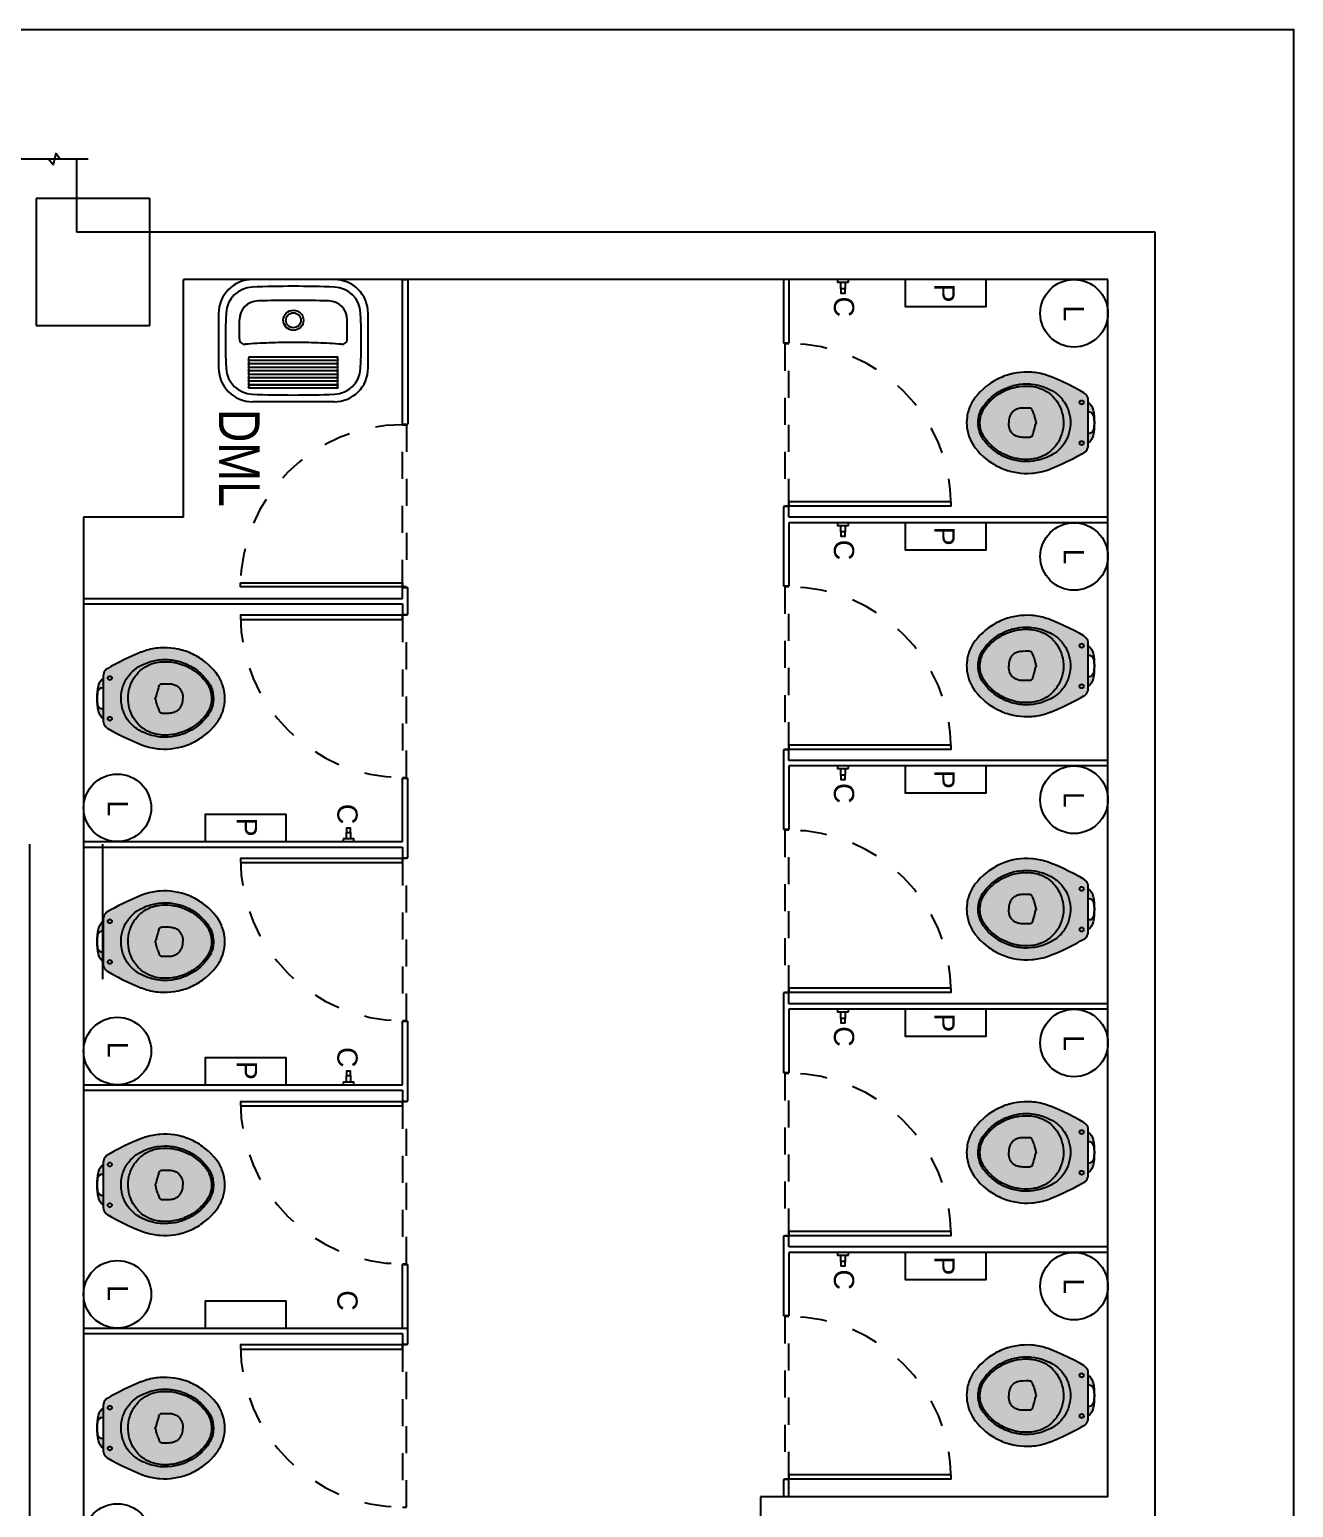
# Model space of a CAD drawing. Extents: x 1662 to 1676, y 921.3 to 935.3.
# Drawn here: x 1671.36 to 1676.03, y 929.88 to 935.35 of the extents above; entities that cross this region are included whole.
import ezdxf
from ezdxf.enums import TextEntityAlignment as Align

# ---------------------------------------------------------------- set-up
doc = ezdxf.new("R2010")
doc.units = 0
doc.header["$MEASUREMENT"] = 0
doc.linetypes.add('CONTINU', pattern=[0])
doc.linetypes.add('DASHEDX2', pattern=[1.5, 1, -0.5])
doc.layers.get('0').update_dxf_attribs({"linetype": 'CONTINUOUS'})
for name, color, linetype in [('HZ-AMBIENTE', 11, 'CONTINUOUS'), ('HZ-COTAS', 2, 'CONTINUOUS'), ('HZ-ESQUADRIAS', 30, 'CONTINUOUS'), ('HZ-ESTRUTURA', 4, 'CONTINUOUS'), ('HZ-HACHURA', 251, 'CONTINUOUS'), ('HZ-LAYOUT', 11, 'CONTINUOUS'), ('HZ-PAREDE-CORTADA', 7, 'CONTINUOUS'), ('HZ-PINTURA', 4, 'CONTINUOUS'), ('HZ-PROJEÇÃO', 251, 'DASHEDX2'), ('HZ-TEXTO', 3, 'CONTINUOUS'), ('HZ-VISTA4', 4, 'CONTINUOUS')]:
    doc.layers.add(name, color=color, linetype=linetype)
doc.styles.add('R60-1-100', font='arial.ttf', dxfattribs={"height": 0.15})

# ---------------------------------------------------------------- blocks, each defined once
blk = doc.blocks.new('635_P')
at = {"linetype": 'CONTINU', "ltscale": 5}
blk.add_lwpolyline([(-34.3, 7.8), (-34.3, -7.8), (-50, -7.8), (-50, 7.8)], close=True, dxfattribs=at)
at = {"ltscale": 2}
for points in [[(-9.9, -7.8), (-9.9, 7.8), (-34.3, 7.8), (-34.3, -7.8)], [(-9.9, 19.8), (0, 19.8), (0, -19.8), (-9.9, -19.8)]]:
    blk.add_lwpolyline(points, close=True, dxfattribs=at)
blk = doc.blocks.new('P11_p')
at = {"layer": 'HZ-PINTURA', "ltscale": 0.05}
h = blk.add_hatch(color=255, dxfattribs=at)
h.dxf.hatch_style = 1
h.paths.add_polyline_path([(0.1864, -0.2505), (0.1873, -0.2367), (0.1875, -0.223), (0.1868, -0.2092), (0.1862, -0.2024), (0.1853, -0.1955), (0.1843, -0.1887), (0.1831, -0.1819), (0.1817, -0.1752), (0.18, -0.1684), (0.1782, -0.1618), (0.1762, -0.1551), (0.174, -0.1486), (0.1716, -0.1421), (0.1707, -0.1397), (0.1613, -0.1169), (0.1513, -0.0945), (0.1399, -0.0705), (0.1321, -0.0552), (0.1195, -0.0318), (0.111, -0.0169), (0.1098, -0.0149), (0.107, -0.011), (0.1035, -0.0075), (0.1016, -0.006), (0.0995, -0.0046), (0.0985, -0.004), (0.094, -0.0019), (0.0891, -0.0006), (0.0866, -0.0002), (0.0841, 0), (0.0831, 0), (-0.0831, 0), (-0.0882, -0.0004), (-0.0906, -0.0009), (-0.0931, -0.0016), (-0.0954, -0.0025), (-0.0977, -0.0036), (-0.0985, -0.004), (-0.1027, -0.0068), (-0.1046, -0.0084), (-0.1063, -0.0102), (-0.1079, -0.0121), (-0.1093, -0.0141), (-0.1098, -0.0149), (-0.111, -0.0169), (-0.1177, -0.0285), (-0.1241, -0.0402), (-0.1321, -0.0552), (-0.144, -0.079), (-0.1513, -0.0945), (-0.1613, -0.1169), (-0.1707, -0.1397), (-0.1716, -0.1421), (-0.174, -0.1486), (-0.1762, -0.1551), (-0.1782, -0.1618), (-0.18, -0.1684), (-0.1817, -0.1752), (-0.1831, -0.1819), (-0.1843, -0.1887), (-0.1853, -0.1955), (-0.1862, -0.2024), (-0.1868, -0.2092), (-0.1875, -0.223), (-0.1873, -0.2367), (-0.1864, -0.2505), (-0.1847, -0.2641), (-0.1821, -0.2777), (-0.1788, -0.291), (-0.1784, -0.2927), (-0.1764, -0.2993), (-0.1742, -0.3059), (-0.1718, -0.3124), (-0.1692, -0.3188), (-0.1665, -0.3252), (-0.1635, -0.3315), (-0.1604, -0.3378), (-0.1571, -0.3439), (-0.1536, -0.3499), (-0.1499, -0.3559), (-0.1461, -0.3617), (-0.1421, -0.3675), (-0.1335, -0.3786), (-0.1244, -0.3893), (-0.1146, -0.3995), (-0.1042, -0.4091), (-0.0938, -0.4178), (-0.0853, -0.424), (-0.0761, -0.4298), (-0.0664, -0.4349), (-0.0614, -0.4372), (-0.0563, -0.4393), (-0.05, -0.4417), (-0.0394, -0.4449), (-0.0287, -0.4474), (-0.0177, -0.4491), (-0.0122, -0.4496), (-0.0067, -0.4499), (0, -0.4501), (0.0111, -0.4497), (0.0221, -0.4485), (0.0275, -0.4476), (0.033, -0.4465), (0.0383, -0.4452), (0.0437, -0.4437), (0.0495, -0.4419), (0.0598, -0.4379), (0.0697, -0.4333), (0.0745, -0.4307), (0.0792, -0.4279), (0.0838, -0.425), (0.0883, -0.4219), (0.0933, -0.4182), (0.1042, -0.4091), (0.1146, -0.3995), (0.1244, -0.3893), (0.1335, -0.3786), (0.1421, -0.3675), (0.1461, -0.3617), (0.1499, -0.3559), (0.1536, -0.3499), (0.1571, -0.3439), (0.1604, -0.3378), (0.1635, -0.3315), (0.1665, -0.3252), (0.1692, -0.3188), (0.1718, -0.3124), (0.1742, -0.3059), (0.1764, -0.2993), (0.1784, -0.2927), (0.1788, -0.291), (0.1821, -0.2777), (0.1847, -0.2641)])
h.paths.add_polyline_path([(0.047, 0.018, 0.097939), (-0.047, 0.018, 0.193697), (-0.0746, 0), (0.0746, 0, 0.193689)])
h.paths.add_polyline_path([(0.0249, 0.0194, 0.079548), (-0.0249, 0.0194, 0.368436), (-0.04, 0.0016), (-0.04, 0), (0.04, 0), (0.04, 0.0016, 0.368464)], flags=16)
at = {"color": 0}
for points in [[(-0.0933, -0.4182), (-0.1042, -0.4091), (-0.1146, -0.3995), (-0.1244, -0.3893), (-0.1335, -0.3786), (-0.1421, -0.3675), (-0.1461, -0.3617), (-0.1499, -0.3559), (-0.1536, -0.3499), (-0.1571, -0.3439), (-0.1604, -0.3378), (-0.1635, -0.3315), (-0.1665, -0.3252), (-0.1692, -0.3188), (-0.1718, -0.3124), (-0.1742, -0.3059), (-0.1764, -0.2993), (-0.1784, -0.2927), (-0.1788, -0.291), (-0.1821, -0.2777), (-0.1847, -0.2641), (-0.1864, -0.2505), (-0.1873, -0.2367), (-0.1875, -0.223), (-0.1868, -0.2092), (-0.1862, -0.2024), (-0.1853, -0.1955), (-0.1843, -0.1887), (-0.1831, -0.1819), (-0.1817, -0.1752), (-0.18, -0.1684), (-0.1782, -0.1618), (-0.1762, -0.1551), (-0.174, -0.1486), (-0.1716, -0.1421), (-0.1707, -0.1397), (-0.1613, -0.1169), (-0.1513, -0.0945), (-0.144, -0.079), (-0.1321, -0.0552), (-0.1241, -0.0402), (-0.1177, -0.0285), (-0.111, -0.0169), (-0.1098, -0.0149), (-0.1093, -0.0141), (-0.1079, -0.0121), (-0.1063, -0.0102), (-0.1046, -0.0084), (-0.1027, -0.0068), (-0.0985, -0.004), (-0.0977, -0.0036), (-0.0954, -0.0025), (-0.0931, -0.0016), (-0.0906, -0.0009), (-0.0882, -0.0004), (-0.0831, 0), (0.0831, 0), (0.0841, 0), (0.0866, -0.0002), (0.0891, -0.0006), (0.094, -0.0019), (0.0985, -0.004), (0.0995, -0.0046), (0.1016, -0.006), (0.1035, -0.0075), (0.107, -0.011), (0.1098, -0.0149), (0.111, -0.0169), (0.1195, -0.0318), (0.1321, -0.0552), (0.1399, -0.0705), (0.1513, -0.0945), (0.1613, -0.1169), (0.1707, -0.1397), (0.1716, -0.1421), (0.174, -0.1486), (0.1762, -0.1551), (0.1782, -0.1618), (0.18, -0.1684), (0.1817, -0.1752), (0.1831, -0.1819), (0.1843, -0.1887), (0.1853, -0.1955), (0.1862, -0.2024), (0.1868, -0.2092), (0.1875, -0.223), (0.1873, -0.2367), (0.1864, -0.2505), (0.1847, -0.2641), (0.1821, -0.2777), (0.1788, -0.291), (0.1784, -0.2927), (0.1764, -0.2993), (0.1742, -0.3059), (0.1718, -0.3124), (0.1692, -0.3188), (0.1665, -0.3252), (0.1635, -0.3315), (0.1604, -0.3378), (0.1571, -0.3439), (0.1536, -0.3499), (0.1499, -0.3559), (0.1461, -0.3617), (0.1421, -0.3675), (0.1335, -0.3786), (0.1244, -0.3893), (0.1146, -0.3995), (0.1042, -0.4091), (0.0933, -0.4182), (0.0883, -0.4219), (0.0838, -0.425), (0.0792, -0.4279), (0.0745, -0.4307), (0.0697, -0.4333), (0.0598, -0.4379), (0.0495, -0.4419), (0.0437, -0.4437), (0.0383, -0.4452), (0.033, -0.4465), (0.0275, -0.4476), (0.0221, -0.4485), (0.0111, -0.4497), (0, -0.4501), (-0.0067, -0.4499), (-0.0122, -0.4496), (-0.0177, -0.4491), (-0.0287, -0.4474), (-0.0394, -0.4449), (-0.05, -0.4417), (-0.0563, -0.4393), (-0.0614, -0.4372), (-0.0664, -0.4349), (-0.0761, -0.4298), (-0.0853, -0.424), (-0.0941, -0.4176)], [(-0.0435, -0.2054), (-0.0453, -0.2062), (-0.0471, -0.207), (-0.0478, -0.2075), (-0.0486, -0.208), (-0.0505, -0.2091), (-0.0517, -0.2102), (-0.0527, -0.2116), (-0.0535, -0.2135), (-0.0539, -0.2155), (-0.0541, -0.2175), (-0.0541, -0.2195), (-0.0542, -0.2309), (-0.0541, -0.2423), (-0.0539, -0.2475), (-0.0534, -0.2526), (-0.0526, -0.2566), (-0.0515, -0.2605), (-0.0505, -0.2635), (-0.0494, -0.2664), (-0.0476, -0.27), (-0.0456, -0.2733), (-0.0421, -0.278), (-0.0405, -0.2797), (-0.0362, -0.2836), (-0.0343, -0.285), (-0.029, -0.2882), (-0.028, -0.2887), (-0.0222, -0.2911), (-0.0212, -0.2915), (-0.0153, -0.2931), (-0.0093, -0.2941), (-0.0046, -0.2944), (0, -0.2945)], [(-0.0435, -0.2054), (-0.0394, -0.204), (-0.0352, -0.2027), (-0.0329, -0.202), (-0.0307, -0.2014)], [(-0.0308, -0.2015), (-0.0298, -0.2012), (-0.0288, -0.2009), (-0.0265, -0.2002), (-0.0241, -0.1994), (-0.022, -0.1987), (-0.0199, -0.1981), (-0.017, -0.1974), (-0.0142, -0.1968), (-0.0104, -0.1961), (-0.0067, -0.1955)], [(0.0066, -0.1953), (0.0059, -0.1952), (0.0031, -0.1943), (0.0024, -0.1939), (0.0001, -0.1921), (-0.0005, -0.1927), (-0.0017, -0.1936), (-0.003, -0.1944), (-0.0037, -0.1948), (-0.0066, -0.1955)], [(0.0308, -0.2015), (0.0368, -0.2032), (0.0427, -0.2051), (0.0448, -0.2059), (0.0468, -0.2069), (0.0478, -0.2074), (0.0487, -0.208), (0.0497, -0.2086), (0.0507, -0.2093), (0.0519, -0.2103), (0.0528, -0.2117), (0.0536, -0.2137), (0.054, -0.2159), (0.0541, -0.2177), (0.0542, -0.2195), (0.0542, -0.231), (0.0541, -0.2426), (0.0539, -0.2476), (0.0534, -0.2525), (0.0526, -0.2565), (0.0516, -0.2604), (0.0505, -0.2637), (0.0491, -0.267), (0.0474, -0.2704), (0.0455, -0.2736), (0.0444, -0.2751), (0.0426, -0.2774), (0.0406, -0.2796), (0.0393, -0.281), (0.037, -0.2829), (0.0347, -0.2848), (0.0335, -0.2856), (0.0309, -0.2872), (0.0281, -0.2887), (0.0269, -0.2893), (0.024, -0.2905), (0.021, -0.2915), (0.0156, -0.293), (0.01, -0.294), (0.005, -0.2944), (0, -0.2945)], [(0.0308, -0.2015), (0.0278, -0.2006), (0.0249, -0.1996), (0.0206, -0.1983), (0.0162, -0.1972), (0.0127, -0.1964), (0.0091, -0.1957), (0.0079, -0.1955), (0.0067, -0.1953)]]:
    blk.add_lwpolyline(points, dxfattribs=at)
blk.add_lwpolyline([(0.0744, 0.0003, 0.191605), (0.047, 0.018, 0.097938), (-0.047, 0.018, 0.193568), (-0.0746, 0)], format="xyb", dxfattribs=at)
at = {"color": 0, "ltscale": 0.007917}
blk.add_lwpolyline([(0.04, 0), (0.04, 0.0016, 0.368442), (0.0249, 0.0194, 0.079548), (-0.0249, 0.0194, 0.368442), (-0.04, 0.0016), (-0.04, 0)], format="xyb", dxfattribs=at)
at = {"color": 0}
for points in [[(-0.0752, -0.0168, 1), (-0.0752, -0.0319, 1)], [(0.0752, -0.0168, 1), (0.0752, -0.0319, 1)]]:
    blk.add_lwpolyline(points, format="xyb", close=True, dxfattribs=at)
for points in [[(0.0147, -0.0667), (0.0105, -0.0663), (0, -0.0659), (-0.004, -0.066), (-0.0094, -0.0662), (-0.0147, -0.0667), (-0.0236, -0.0679), (-0.034, -0.0701), (-0.044, -0.073), (-0.0491, -0.0748), (-0.0587, -0.0788), (-0.0665, -0.0828), (-0.0711, -0.0854), (-0.0755, -0.0881), (-0.0798, -0.091), (-0.084, -0.0941), (-0.0919, -0.1007), (-0.0992, -0.1078), (-0.106, -0.1155), (-0.1121, -0.1236), (-0.1175, -0.1321), (-0.1213, -0.139), (-0.1268, -0.1503), (-0.1296, -0.1567), (-0.1339, -0.1684), (-0.1359, -0.1747), (-0.139, -0.1866), (-0.1403, -0.1926), (-0.1414, -0.1987), (-0.1422, -0.2048), (-0.1433, -0.2161), (-0.1438, -0.2283), (-0.1437, -0.2345), (-0.1434, -0.2407), (-0.1429, -0.2469), (-0.1422, -0.2531), (-0.1414, -0.2593), (-0.1403, -0.2654), (-0.139, -0.2715), (-0.1359, -0.2836), (-0.132, -0.2954), (-0.1273, -0.307), (-0.122, -0.3182), (-0.119, -0.3237), (-0.1159, -0.3292), (-0.1125, -0.3346), (-0.109, -0.3398), (-0.1053, -0.345), (-0.1015, -0.35), (-0.0975, -0.3549), (-0.0933, -0.3597), (-0.0845, -0.3689), (-0.0752, -0.3776), (-0.0652, -0.3857), (-0.0615, -0.3884), (-0.0577, -0.391), (-0.0538, -0.3933), (-0.0497, -0.3955), (-0.0413, -0.3994), (-0.0326, -0.4026), (-0.0276, -0.404), (-0.0231, -0.4051), (-0.0185, -0.406), (-0.0093, -0.4072), (0, -0.4076), (0.0052, -0.4075), (0.0099, -0.4072), (0.0145, -0.4067), (0.0237, -0.405), (0.0326, -0.4026), (0.0327, -0.4026), (0.0371, -0.4011), (0.0414, -0.3994), (0.0498, -0.3955), (0.0577, -0.3909), (0.0652, -0.3857), (0.0751, -0.3777), (0.0799, -0.3734), (0.0845, -0.369), (0.089, -0.3644), (0.0933, -0.3598), (0.1015, -0.35), (0.109, -0.3399), (0.1158, -0.3293), (0.1219, -0.3183), (0.1273, -0.307), (0.1297, -0.3013), (0.132, -0.2954), (0.134, -0.2895), (0.1359, -0.2836), (0.1376, -0.2776), (0.1403, -0.2654), (0.1422, -0.2531), (0.1434, -0.2408), (0.1438, -0.2283), (0.1434, -0.2166), (0.1429, -0.2109), (0.1413, -0.1986), (0.139, -0.1866), (0.1375, -0.1804), (0.1358, -0.1744), (0.1339, -0.1684), (0.1316, -0.1618), (0.1293, -0.156), (0.1268, -0.1503), (0.1235, -0.1432), (0.1206, -0.1376), (0.1175, -0.1321), (0.1131, -0.125), (0.1101, -0.1208), (0.1071, -0.1168), (0.1038, -0.1129), (0.1004, -0.109), (0.0968, -0.1053), (0.0931, -0.1018), (0.0893, -0.0984), (0.0853, -0.0951), (0.0769, -0.089), (0.068, -0.0836), (0.0587, -0.0788), (0.0491, -0.0748), (0.0444, -0.0731), (0.0343, -0.0701), (0.0294, -0.069), (0.0252, -0.0682), (0.02, -0.0673)], [(-0.0098, -0.0922), (-0.0203, -0.0934), (-0.0308, -0.0953), (-0.0359, -0.0965), (-0.0411, -0.098), (-0.0463, -0.0997), (-0.0561, -0.1035), (-0.0655, -0.108), (-0.0701, -0.1106), (-0.0745, -0.1133), (-0.0789, -0.1161), (-0.0831, -0.1192), (-0.0877, -0.1227), (-0.0954, -0.1296), (-0.0991, -0.1332), (-0.1026, -0.1369), (-0.1059, -0.1408), (-0.1091, -0.1448), (-0.1122, -0.1489), (-0.115, -0.1532), (-0.1182, -0.1583), (-0.1229, -0.1672), (-0.125, -0.1718), (-0.1269, -0.1765), (-0.1274, -0.1778), (-0.1305, -0.1874), (-0.1318, -0.1923), (-0.1329, -0.1972), (-0.1331, -0.1985), (-0.1341, -0.2041), (-0.1348, -0.2097), (-0.1357, -0.2219), (-0.1358, -0.2341), (-0.1357, -0.2382), (-0.1347, -0.2504), (-0.1339, -0.2564), (-0.1329, -0.2625), (-0.1322, -0.2665), (-0.1294, -0.2783), (-0.1258, -0.2901), (-0.1214, -0.3015), (-0.1163, -0.3127), (-0.1135, -0.3182), (-0.1105, -0.3236), (-0.1084, -0.3272), (-0.1016, -0.3375), (-0.0941, -0.3474), (-0.086, -0.3569), (-0.0773, -0.3659), (-0.0727, -0.3702), (-0.068, -0.3743), (-0.065, -0.3768), (-0.062, -0.3792), (-0.0589, -0.3815), (-0.0516, -0.3864), (-0.0438, -0.3906), (-0.0398, -0.3925), (-0.0356, -0.3942), (-0.0311, -0.3958), (-0.0225, -0.3982), (-0.0137, -0.3998), (-0.0092, -0.4003), (-0.0047, -0.4006), (0, -0.4007), (0.009, -0.4003), (0.0179, -0.3991), (0.0222, -0.3982), (0.0266, -0.3971), (0.0321, -0.3955), (0.0404, -0.3922), (0.0444, -0.3904), (0.0483, -0.3883), (0.0522, -0.3861), (0.0559, -0.3837), (0.0606, -0.3803), (0.0703, -0.3723), (0.075, -0.3681), (0.0795, -0.3638), (0.0838, -0.3593), (0.0881, -0.3547), (0.0921, -0.3499), (0.096, -0.3451), (0.0984, -0.342), (0.1055, -0.3318), (0.1087, -0.3265), (0.1119, -0.3212), (0.1148, -0.3158), (0.1175, -0.3102), (0.1201, -0.3046), (0.1225, -0.299), (0.124, -0.2952), (0.1279, -0.2836), (0.131, -0.2718), (0.1323, -0.2658), (0.1334, -0.2598), (0.1338, -0.257), (0.1352, -0.2449), (0.1356, -0.2388), (0.1358, -0.2327), (0.1358, -0.2266), (0.1356, -0.2205), (0.1355, -0.2177), (0.135, -0.2113), (0.1342, -0.2049), (0.1324, -0.195), (0.1304, -0.187), (0.1272, -0.1774), (0.1241, -0.1698), (0.1196, -0.1608), (0.1143, -0.1521), (0.1117, -0.1483), (0.1055, -0.1403), (0.0986, -0.1327), (0.0954, -0.1295), (0.0876, -0.1227), (0.0794, -0.1165), (0.0706, -0.1109), (0.0641, -0.1073), (0.0546, -0.1029), (0.0448, -0.0992), (0.0397, -0.0976), (0.0346, -0.0962), (0.0275, -0.0946), (0.017, -0.0929), (0.0064, -0.092), (0.0011, -0.0919), (-0.0042, -0.092)]]:
    blk.add_lwpolyline(points, close=True, dxfattribs=at)
blk = doc.blocks.new('xgfgf')
for p, q in [((476.7594, 3.7367), (476.5583, 3.7367)), ((476.4326, 3.611), (476.4326, 3.3094)), ((476.6523, 3.6595), (476.5822, 3.6595)), ((476.7242, 3.6236), (476.7196, 3.6261)), ((476.7196, 3.6261), (476.7196, 3.2943)), ((476.7324, 3.6261), (476.7242, 3.6236)), ((476.737, 3.6236), (476.7324, 3.6261)), ((476.7324, 3.6261), (476.7324, 3.2943)), ((476.7452, 3.6261), (476.737, 3.6236)), ((476.7498, 3.6236), (476.7452, 3.6261)), ((476.7452, 3.6261), (476.7452, 3.2943)), ((476.758, 3.6261), (476.7498, 3.6236)), ((476.7626, 3.6236), (476.758, 3.6261)), ((476.758, 3.6261), (476.758, 3.2943)), ((476.7708, 3.6261), (476.7626, 3.6236)), ((476.7754, 3.6236), (476.7708, 3.6261)), ((476.7708, 3.6261), (476.7708, 3.2943)), ((476.7836, 3.6261), (476.7754, 3.6236)), ((476.7882, 3.6236), (476.7836, 3.6261)), ((476.7836, 3.6261), (476.7836, 3.2943)), ((476.7964, 3.6261), (476.7882, 3.6236)), ((476.801, 3.6236), (476.7964, 3.6261)), ((476.7964, 3.6261), (476.7964, 3.2943)), ((476.8092, 3.6261), (476.801, 3.6236)), ((476.8138, 3.6236), (476.8092, 3.6261)), ((476.8092, 3.6261), (476.8092, 3.2943)), ((476.822, 3.6261), (476.8138, 3.6236)), ((476.822, 3.2943), (476.822, 3.6261)), ((476.8266, 3.6236), (476.822, 3.6261)), ((476.822, 3.6261), (476.822, 3.2943)), ((476.8348, 3.6261), (476.8266, 3.6236)), ((476.8348, 3.6261), (476.8348, 3.2943)), ((476.8851, 3.611), (476.8851, 3.3094)), ((476.7242, 3.2968), (476.7196, 3.2943)), ((476.7324, 3.2943), (476.7242, 3.2968)), ((476.737, 3.2968), (476.7324, 3.2943)), ((476.7452, 3.2943), (476.737, 3.2968)), ((476.7498, 3.2968), (476.7452, 3.2943)), ((476.758, 3.2943), (476.7498, 3.2968)), ((476.7626, 3.2968), (476.758, 3.2943)), ((476.7708, 3.2943), (476.7626, 3.2968)), ((476.7754, 3.2968), (476.7708, 3.2943)), ((476.7836, 3.2943), (476.7754, 3.2968)), ((476.7882, 3.2968), (476.7836, 3.2943)), ((476.7964, 3.2943), (476.7882, 3.2968)), ((476.801, 3.2968), (476.7964, 3.2943)), ((476.8092, 3.2943), (476.801, 3.2968)), ((476.8138, 3.2968), (476.8092, 3.2943)), ((476.822, 3.2943), (476.8138, 3.2968)), ((476.8266, 3.2968), (476.822, 3.2943)), ((476.8348, 3.2943), (476.8266, 3.2968)), ((476.6523, 3.2609), (476.5822, 3.2609)), ((476.5583, 3.1837), (476.7594, 3.1837))]:
    blk.add_line(p, q)
for radius in [0.0373, 0.0277]:
    blk.add_circle((476.5834, 3.4602), radius)
for centre, radius, start, end in [((476.5583, 3.611), 0.1257, 90, 180), ((476.7594, 3.611), 0.1257, 0, 90), ((476.5611, 3.6085), 0.1006, 92.9327, 177.8324), ((476.6588, 1.7004), 2.0112, 87.0673, 92.9327), ((476.7566, 3.6085), 0.1006, 2.1676, 87.0673), ((480.4801, 3.4602), 4.0224, 177.8324, 182.1676), ((476.5822, 3.5891), 0.0704, 90, 178.5339), ((476.6523, 3.6394), 0.0201, 355.5682, 90), ((479.115, 3.4485), 2.45, 175.5682, 177.6208), ((472.8376, 3.4602), 4.0224, 357.8324, 2.1676), ((481.6176, 3.4602), 5.1074, 178.5339, 180), ((478.856, 3.4601), 2.1907, 177.6432, 179.9975), ((481.6176, 3.4602), 5.1074, 180, 181.4661), ((478.856, 3.4603), 2.1907, 180.0025, 182.3568), ((479.115, 3.4719), 2.45, 182.3792, 184.4318), ((476.5583, 3.3094), 0.1257, 180, 270), ((476.5611, 3.3119), 0.1006, 182.1676, 267.0673), ((476.5822, 3.3313), 0.0704, 181.4661, 270), ((476.6523, 3.281), 0.0201, 270, 4.4318), ((476.7594, 3.3094), 0.1257, 270, 0), ((476.7566, 3.3119), 0.1006, 272.9327, 357.8324), ((476.6588, 5.22), 2.0112, 267.0673, 272.9327)]:
    blk.add_arc(centre, radius, start, end)
blk = doc.blocks.new('fdgfdg')
blk.add_blockref('xgfgf', (0, 0.015))

msp = doc.modelspace()

# ---------------------------------------------------------------- linework, layer by layer
at = {"layer": 'HZ-COTAS', "ltscale": 0.05}
msp.add_lwpolyline([(1662.0331, 935.3483), (1676.0331, 935.3483), (1676.0331, 921.3483), (1662.0331, 921.3483), (1662.0331, 935.3483)], dxfattribs=at)
at = {"layer": 'HZ-ESQUADRIAS'}
for p, q in [((1672.7369, 933.8884), (1672.7369, 934.4234)), ((1672.7369, 934.4234), (1672.7569, 934.4234)), ((1672.7569, 934.4234), (1672.7569, 933.8884)), ((1674.1465, 934.4234), (1674.1465, 934.1884)), ((1674.1665, 934.4234), (1674.1665, 934.1884)), ((1674.1665, 934.1884), (1674.1465, 934.1884)), ((1674.1665, 934.1884), (1674.1465, 934.1884)), ((1674.1665, 934.1884), (1674.1465, 934.1884)), ((1674.1665, 934.1884), (1674.1465, 934.1884)), ((1672.7369, 933.8884), (1672.7569, 933.8884)), ((1672.7369, 933.8884), (1672.7569, 933.8884)), ((1672.7369, 933.8884), (1672.7569, 933.8884)), ((1672.7369, 933.8884), (1672.7569, 933.8884)), ((1674.1665, 933.5834), (1674.1465, 933.5834)), ((1674.1465, 933.5834), (1674.1465, 933.2884)), ((1674.1665, 933.5434), (1674.1665, 933.5834)), ((1675.3465, 933.5434), (1674.1665, 933.5434)), ((1675.3465, 933.5234), (1674.1665, 933.5234)), ((1674.1665, 933.5234), (1674.1665, 933.2884)), ((1672.7369, 933.2434), (1672.7369, 933.2834)), ((1672.7369, 933.2834), (1672.7569, 933.2834)), ((1672.7569, 933.1834), (1672.7569, 933.2834)), ((1674.1665, 933.2884), (1674.1465, 933.2884)), ((1674.1665, 933.2884), (1674.1465, 933.2884)), ((1674.1665, 933.2884), (1674.1465, 933.2884)), ((1674.1665, 933.2884), (1674.1465, 933.2884)), ((1671.5569, 933.2434), (1672.7369, 933.2434)), ((1671.5569, 933.2234), (1672.7369, 933.2234)), ((1672.7369, 933.2234), (1672.7369, 933.1834)), ((1672.7369, 933.1834), (1672.7569, 933.1834)), ((1674.1665, 932.6834), (1674.1465, 932.6834)), ((1674.1465, 932.6834), (1674.1465, 932.3884)), ((1674.1665, 932.6434), (1674.1665, 932.6834)), ((1675.3465, 932.6434), (1674.1665, 932.6434)), ((1672.7369, 932.3434), (1672.7369, 932.5784)), ((1672.7369, 932.5784), (1672.7569, 932.5784)), ((1672.7369, 932.5784), (1672.7569, 932.5784)), ((1672.7369, 932.5784), (1672.7569, 932.5784)), ((1672.7369, 932.5784), (1672.7569, 932.5784)), ((1672.7569, 932.2834), (1672.7569, 932.5784)), ((1675.3465, 932.6234), (1674.1665, 932.6234)), ((1674.1665, 932.6234), (1674.1665, 932.3884)), ((1674.1665, 932.3884), (1674.1465, 932.3884)), ((1674.1665, 932.3884), (1674.1465, 932.3884)), ((1674.1665, 932.3884), (1674.1465, 932.3884)), ((1674.1665, 932.3884), (1674.1465, 932.3884)), ((1671.5569, 932.3434), (1672.7369, 932.3434)), ((1671.5569, 932.3234), (1672.7369, 932.3234)), ((1672.7369, 932.3234), (1672.7369, 932.2834)), ((1672.7369, 932.2834), (1672.7569, 932.2834)), ((1674.1665, 931.7834), (1674.1465, 931.7834)), ((1674.1465, 931.7834), (1674.1465, 931.4884)), ((1674.1665, 931.7434), (1674.1665, 931.7834)), ((1675.3465, 931.7434), (1674.1665, 931.7434)), ((1675.3465, 931.7234), (1674.1665, 931.7234)), ((1674.1665, 931.7234), (1674.1665, 931.4884)), ((1672.7369, 931.4434), (1672.7369, 931.6784)), ((1672.7369, 931.6784), (1672.7569, 931.6784)), ((1672.7369, 931.6784), (1672.7569, 931.6784)), ((1672.7369, 931.6784), (1672.7569, 931.6784)), ((1672.7369, 931.6784), (1672.7569, 931.6784)), ((1672.7569, 931.3834), (1672.7569, 931.6784)), ((1674.1665, 931.4884), (1674.1465, 931.4884)), ((1674.1665, 931.4884), (1674.1465, 931.4884)), ((1674.1665, 931.4884), (1674.1465, 931.4884)), ((1674.1665, 931.4884), (1674.1465, 931.4884)), ((1671.5569, 931.4434), (1672.7369, 931.4434)), ((1671.5569, 931.4234), (1672.7369, 931.4234)), ((1672.7369, 931.4234), (1672.7369, 931.3834)), ((1672.7369, 931.3834), (1672.7569, 931.3834)), ((1674.1665, 930.8834), (1674.1465, 930.8834)), ((1674.1465, 930.8834), (1674.1465, 930.5884)), ((1674.1665, 930.8434), (1674.1665, 930.8834)), ((1675.3465, 930.8434), (1674.1665, 930.8434)), ((1675.3465, 930.8234), (1674.1665, 930.8234)), ((1674.1665, 930.8234), (1674.1665, 930.5884)), ((1672.7369, 930.5434), (1672.7369, 930.7784)), ((1672.7369, 930.7784), (1672.7569, 930.7784)), ((1672.7369, 930.7784), (1672.7569, 930.7784)), ((1672.7369, 930.7784), (1672.7569, 930.7784)), ((1672.7369, 930.7784), (1672.7569, 930.7784)), ((1672.7569, 930.5234), (1672.7569, 930.7784)), ((1674.1665, 930.5884), (1674.1465, 930.5884)), ((1674.1665, 930.5884), (1674.1465, 930.5884)), ((1674.1665, 930.5884), (1674.1465, 930.5884)), ((1674.1665, 930.5884), (1674.1465, 930.5884)), ((1671.5569, 930.5434), (1672.7569, 930.5434)), ((1671.5569, 930.5234), (1672.7369, 930.5234)), ((1672.7369, 930.5234), (1672.7369, 930.4834)), ((1672.7569, 930.4834), (1672.7569, 930.5434)), ((1672.7369, 930.4834), (1672.7569, 930.4834)), ((1674.1665, 929.9834), (1674.1465, 929.9834)), ((1674.1465, 929.9834), (1674.1465, 929.9184)), ((1674.1665, 929.9184), (1674.1665, 929.9834))]:
    msp.add_line(p, q, dxfattribs=at)
for points in [[(1674.7665, 933.6009), (1674.1665, 933.6009), (1674.1665, 933.5859), (1674.7665, 933.5859)], [(1672.1369, 933.3009), (1672.7369, 933.3009), (1672.7369, 933.2859), (1672.1369, 933.2859)], [(1672.1369, 933.1659), (1672.7369, 933.1659), (1672.7369, 933.1809), (1672.1369, 933.1809)], [(1674.7665, 932.7009), (1674.1665, 932.7009), (1674.1665, 932.6859), (1674.7665, 932.6859)], [(1672.1369, 932.2659), (1672.7369, 932.2659), (1672.7369, 932.2809), (1672.1369, 932.2809)], [(1674.7665, 931.8009), (1674.1665, 931.8009), (1674.1665, 931.7859), (1674.7665, 931.7859)], [(1672.1369, 931.3659), (1672.7369, 931.3659), (1672.7369, 931.3809), (1672.1369, 931.3809)], [(1674.7665, 930.9009), (1674.1665, 930.9009), (1674.1665, 930.8859), (1674.7665, 930.8859)], [(1672.1369, 930.4659), (1672.7369, 930.4659), (1672.7369, 930.4809), (1672.1369, 930.4809)], [(1674.7665, 930.0009), (1674.1665, 930.0009), (1674.1665, 929.9859), (1674.7665, 929.9859)]]:
    msp.add_lwpolyline(points, close=True, dxfattribs=at)
at = {"layer": 'HZ-ESTRUTURA'}
for p, q in [((1671.8017, 934.7234), (1671.3817, 934.7234)), ((1671.3817, 934.7234), (1671.3817, 934.2534)), ((1671.8017, 934.2534), (1671.8017, 934.7234)), ((1671.3817, 934.2534), (1671.8017, 934.2534))]:
    msp.add_line(p, q, dxfattribs=at)
at = {"layer": 'HZ-HACHURA'}
msp.add_lwpolyline([(1671.5737, 934.8685), (1671.47, 934.8685), (1671.4537, 934.8898), (1671.4437, 934.8472), (1671.4274, 934.8685), (1671.3237, 934.8685)], dxfattribs=at)
at = {"layer": 'HZ-LAYOUT', "ltscale": 0.05}
msp.add_line((1671.6263, 932.3342), (1671.6263, 931.8342), dxfattribs=at)
at = {"layer": 'HZ-PAREDE-CORTADA', "ltscale": 0.05}
msp.add_line((1671.5319, 934.8685), (1671.3569, 934.8685), dxfattribs=at)
at = {"layer": 'HZ-PAREDE-CORTADA'}
for p, q in [((1671.5319, 934.5984), (1671.5319, 934.8685)), ((1675.5215, 934.5984), (1671.5319, 934.5984)), ((1675.5215, 926.7184), (1675.5215, 934.5984)), ((1675.3465, 934.4234), (1671.9269, 934.4234)), ((1671.9269, 933.5434), (1671.9269, 934.4234)), ((1675.3465, 929.9184), (1675.3465, 934.4234)), ((1671.5569, 933.5434), (1671.5569, 929.6234)), ((1671.9269, 933.5434), (1671.5569, 933.5434)), ((1671.3569, 932.3342), (1671.3569, 929.6234)), ((1675.3465, 929.9184), (1674.0615, 929.9184))]:
    msp.add_line(p, q, dxfattribs=at)
msp.add_lwpolyline([(1674.0615, 929.9184), (1674.0615, 928.9034), (1673.7965, 928.9034)], dxfattribs=at)
at = {"layer": 'HZ-PROJEÇÃO', "ltscale": 0.1}
for points in [[(1674.1515, 934.1859), (1674.1515, 933.5859), (1674.1665, 933.5859), (1674.1665, 934.1859)], [(1672.7519, 933.8859), (1672.7519, 933.2859), (1672.7369, 933.2859), (1672.7369, 933.8859)], [(1674.1515, 933.2859), (1674.1515, 932.6859), (1674.1665, 932.6859), (1674.1665, 933.2859)], [(1672.7519, 932.5809), (1672.7519, 933.1809), (1672.7369, 933.1809), (1672.7369, 932.5809)], [(1674.1515, 932.3859), (1674.1515, 931.7859), (1674.1665, 931.7859), (1674.1665, 932.3859)], [(1672.7519, 931.6809), (1672.7519, 932.2809), (1672.7369, 932.2809), (1672.7369, 931.6809)], [(1674.1515, 931.4859), (1674.1515, 930.8859), (1674.1665, 930.8859), (1674.1665, 931.4859)], [(1672.7519, 930.7809), (1672.7519, 931.3809), (1672.7369, 931.3809), (1672.7369, 930.7809)], [(1674.1515, 930.5859), (1674.1515, 929.9859), (1674.1665, 929.9859), (1674.1665, 930.5859)], [(1672.7519, 929.8809), (1672.7519, 930.4809), (1672.7369, 930.4809), (1672.7369, 929.8809)]]:
    msp.add_lwpolyline(points, close=True, dxfattribs=at)
for centre, start, end in [((1674.1665, 933.5859), 360, 90), ((1672.7369, 933.2859), 90, 180), ((1674.1665, 932.6859), 360, 90), ((1672.7369, 933.1809), 180, 270), ((1674.1665, 931.7859), 360, 90), ((1672.7369, 932.2809), 180, 270), ((1674.1665, 930.8859), 360, 90), ((1672.7369, 931.3809), 180, 270), ((1674.1665, 929.9859), 360, 90), ((1672.7369, 930.4809), 180, 270)]:
    msp.add_arc(centre, 0.6, start, end, dxfattribs=at)
at = {"layer": 'HZ-VISTA4', "color": 8, "ltscale": 0.05}
for points in [[(1674.5965, 934.4234), (1674.5965, 934.3234), (1674.8965, 934.3234), (1674.8965, 934.4234)], [(1674.5965, 933.5234), (1674.5965, 933.4234), (1674.8965, 933.4234), (1674.8965, 933.5234)], [(1674.5965, 932.6234), (1674.5965, 932.5234), (1674.8965, 932.5234), (1674.8965, 932.6234)], [(1672.3069, 932.3434), (1672.3069, 932.4434), (1672.0069, 932.4434), (1672.0069, 932.3434)], [(1674.5965, 931.7234), (1674.5965, 931.6234), (1674.8965, 931.6234), (1674.8965, 931.7234)], [(1672.3069, 931.4434), (1672.3069, 931.5434), (1672.0069, 931.5434), (1672.0069, 931.4434)], [(1674.5965, 930.8234), (1674.5965, 930.7234), (1674.8965, 930.7234), (1674.8965, 930.8234)], [(1672.3069, 930.5434), (1672.3069, 930.6434), (1672.0069, 930.6434), (1672.0069, 930.5434)]]:
    msp.add_lwpolyline(points, close=True, dxfattribs=at)
for centre in [(1675.2215, 934.2984), (1675.2215, 933.3984), (1671.6819, 932.4684), (1675.2215, 932.4984), (1675.2215, 931.5984), (1671.6819, 931.5684), (1675.2215, 930.6984), (1671.6819, 930.6684), (1671.6819, 929.7684)]:
    msp.add_circle(centre, 0.125, dxfattribs=at)

# ---------------------------------------------------------------- block references
at = {"layer": 'HZ-AMBIENTE', "rotation": 270}
msp.add_blockref('fdgfdg', (1668.8578, 1410.856), dxfattribs=at)
at = {"layer": 'HZ-LAYOUT', "ltscale": 0.05, "xscale": -1}
for p, rotation in [((1675.274, 933.8934), 270), ((1675.274, 932.9934), 270), ((1671.6295, 932.8734), 90), ((1675.274, 932.0934), 270), ((1671.6295, 931.9734), 90), ((1675.274, 931.1934), 270), ((1671.6295, 931.0734), 90), ((1675.274, 930.2934), 270), ((1671.6295, 930.1734), 90)]:
    msp.add_blockref('P11_p', p, dxfattribs=dict(at, rotation=rotation))
at = {"layer": 'HZ-VISTA4', "ltscale": 0.05, "xscale": -0.001000000000203727, "yscale": 0.001000000000203727, "zscale": 0.001000000000203727}
for p, rotation in [((1674.3665, 934.4234), 270), ((1674.3665, 933.5234), 270), ((1674.3665, 932.6234), 270), ((1672.5369, 932.3434), 90), ((1674.3665, 931.7234), 270), ((1672.5369, 931.4434), 90), ((1674.3665, 930.8234), 270)]:
    msp.add_blockref('635_P', p, dxfattribs=dict(at, rotation=rotation))

# ---------------------------------------------------------------- texts
at = {"layer": 'HZ-TEXTO', "style": 'R60-1-100'}
for s, p in [('P', (1674.7423, 934.3734)), ('C', (1674.3703, 934.3224)), ('L', (1675.2202, 934.2984)), ('C', (1674.3703, 933.4224)), ('P', (1674.7423, 933.4734)), ('L', (1675.2202, 933.3984)), ('P', (1674.7423, 932.5734)), ('C', (1674.3703, 932.5224)), ('L', (1675.2202, 932.4984)), ('L', (1671.6832, 932.4665)), ('C', (1672.5331, 932.4454)), ('P', (1672.1611, 932.3969)), ('P', (1674.7423, 931.6734)), ('C', (1674.3703, 931.6224)), ('L', (1671.6832, 931.5735)), ('L', (1675.2202, 931.5984)), ('C', (1672.5331, 931.5454)), ('P', (1672.1611, 931.4969)), ('P', (1674.7423, 930.7734)), ('C', (1674.3703, 930.7224)), ('L', (1675.2202, 930.6984)), ('L', (1671.6832, 930.6735)), ('C', (1672.5331, 930.6454))]:
    msp.add_text(s, height=0.075, rotation=270, dxfattribs=at).set_placement(p, align=Align.MIDDLE_CENTER)
at = {"layer": 'HZ-TEXTO', "ltscale": 0.05, "insert": (1672.2079, 933.7635), "char_height": 0.15, "width": 1.05, "attachment_point": 2, "rotation": 270}
msp.add_mtext('{\\fArial Narrow|b0|i0|c0|p34;DML}', dxfattribs=at)

doc.saveas('drawing.dxf')
